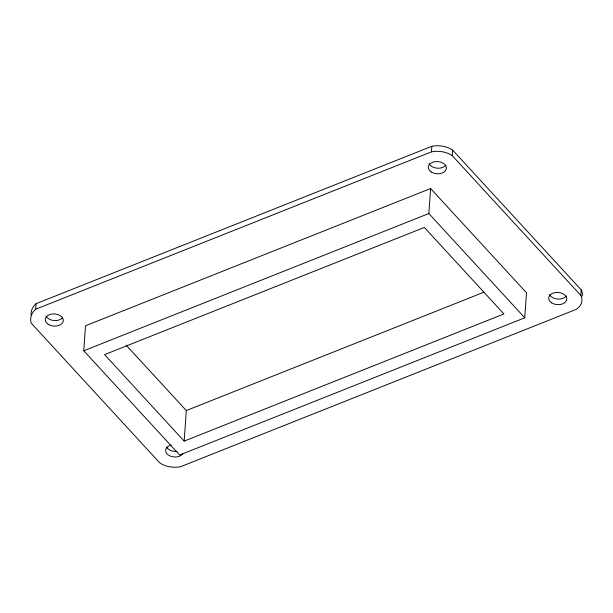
<?xml version="1.0" encoding="UTF-8"?>
<svg xmlns="http://www.w3.org/2000/svg" width="613" height="613" viewBox="0 0 613 613"><rect width="100%" height="100%" fill="white"/><g stroke="black" fill="none" stroke-linecap="round" stroke-linejoin="round"><path stroke-width="0.92" d="M581.208 289.865L580.817 295.428A20.367 13.731 4 0 1 576.312 309.335L180.567 466.708A20.367 13.731 4 0 1 159.74 462.876L31.202 323.135A26.275 17.716 4 0 1 35.7 309.22L36.09 303.665L431.836 146.292A20.367 13.731 4 0 1 452.662 150.124L581.208 289.865A20.367 13.731 4 0 1 582.212 296.133M83.766 350.774L85.513 325.771L430.602 188.536L526.506 292.784L524.751 317.795L179.663 455.022L83.766 350.774L428.855 213.539L430.602 188.536M184.168 441.115L104.593 354.613L424.357 227.446L503.932 313.956L184.168 441.115L186.306 410.557L126.14 345.15M35.7 309.22L431.452 151.848L431.836 146.292M580.817 295.428L452.271 155.679L452.662 150.124M186.306 410.557L483.856 292.225M428.855 213.539L524.751 317.795M431.452 151.848A20.367 13.731 4 0 1 452.271 155.679M182.697 453.98A9.049 6.107 4 0 1 168.023 454.785A9.049 6.107 4 0 1 171.157 445.115M31.094 315.113A26.275 17.716 4 0 1 36.09 303.665M177.05 451.36A9.049 6.107 4 0 1 166.437 446.869M62.702 317.557A9.049 6.107 4 0 1 53.921 320.522A9.049 6.107 4 0 1 46.059 316.001M445.789 165.219A9.049 6.107 4 0 1 437.008 168.177A9.049 6.107 4 0 1 429.138 163.656M566.167 296.087A9.049 6.107 4 0 1 557.386 299.052A9.049 6.107 4 0 1 549.524 294.524M48.205 324.308A9.049 6.107 4 0 0 63.108 321.641A9.049 6.107 4 0 0 51.515 314.094A9.049 6.107 4 0 0 48.205 324.308M431.284 171.969A9.049 6.107 4 0 0 446.195 169.303A9.049 6.107 4 0 0 434.594 161.748A9.049 6.107 4 0 0 431.284 171.969M551.669 302.837A9.049 6.107 4 0 0 566.573 300.171A9.049 6.107 4 0 0 554.98 292.616A9.049 6.107 4 0 0 551.669 302.837"/></g></svg>
